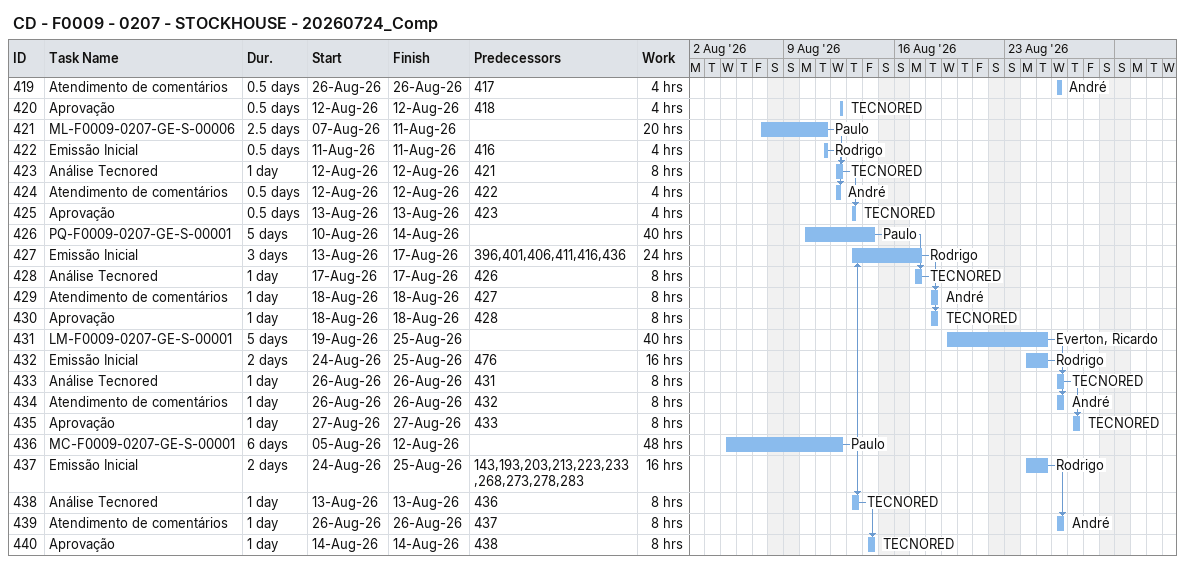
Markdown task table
CD - F0009 - 0207 - STOCKHOUSE - 20260724_Comp

| ID | Task | Duration | Start | Finish | Predecessors | Resources | Work (h) |
|---|---|---|---|---|---|---|---|
| 419 | Atendimento de comentários | 0.5d | 2026-08-26 | 2026-08-26 | 417 | André | 4 |
| 420 | Aprovação | 0.5d | 2026-08-12 | 2026-08-12 | 418 | TECNORED | 4 |
| 421 | ML-F0009-0207-GE-S-00006 | 2.5d | 2026-08-07 | 2026-08-11 |  | Paulo | 20 |
| 422 | Emissão Inicial | 0.5d | 2026-08-11 | 2026-08-11 | 416 | Rodrigo | 4 |
| 423 | Análise Tecnored | 1d | 2026-08-12 | 2026-08-12 | 421 | TECNORED | 8 |
| 424 | Atendimento de comentários | 0.5d | 2026-08-12 | 2026-08-12 | 422 | André | 4 |
| 425 | Aprovação | 0.5d | 2026-08-13 | 2026-08-13 | 423 | TECNORED | 4 |
| 426 | PQ-F0009-0207-GE-S-00001 | 5d | 2026-08-10 | 2026-08-14 |  | Paulo | 40 |
| 427 | Emissão Inicial | 3d | 2026-08-13 | 2026-08-17 | 396, 401, 406, 411, 416, 436 | Rodrigo | 24 |
| 428 | Análise Tecnored | 1d | 2026-08-17 | 2026-08-17 | 426 | TECNORED | 8 |
| 429 | Atendimento de comentários | 1d | 2026-08-18 | 2026-08-18 | 427 | André | 8 |
| 430 | Aprovação | 1d | 2026-08-18 | 2026-08-18 | 428 | TECNORED | 8 |
| 431 | LM-F0009-0207-GE-S-00001 | 5d | 2026-08-19 | 2026-08-25 |  | Everton, Ricardo | 40 |
| 432 | Emissão Inicial | 2d | 2026-08-24 | 2026-08-25 | 476 | Rodrigo | 16 |
| 433 | Análise Tecnored | 1d | 2026-08-26 | 2026-08-26 | 431 | TECNORED | 8 |
| 434 | Atendimento de comentários | 1d | 2026-08-26 | 2026-08-26 | 432 | André | 8 |
| 435 | Aprovação | 1d | 2026-08-27 | 2026-08-27 | 433 | TECNORED | 8 |
| 436 | MC-F0009-0207-GE-S-00001 | 6d | 2026-08-05 | 2026-08-12 |  | Paulo | 48 |
| 437 | Emissão Inicial | 2d | 2026-08-24 | 2026-08-25 | 143, 193, 203, 213, 223, 233, 268, 273, 278, 283 | Rodrigo | 16 |
| 438 | Análise Tecnored | 1d | 2026-08-13 | 2026-08-13 | 436 | TECNORED | 8 |
| 439 | Atendimento de comentários | 1d | 2026-08-26 | 2026-08-26 | 437 | André | 8 |
| 440 | Aprovação | 1d | 2026-08-14 | 2026-08-14 | 438 | TECNORED | 8 |
